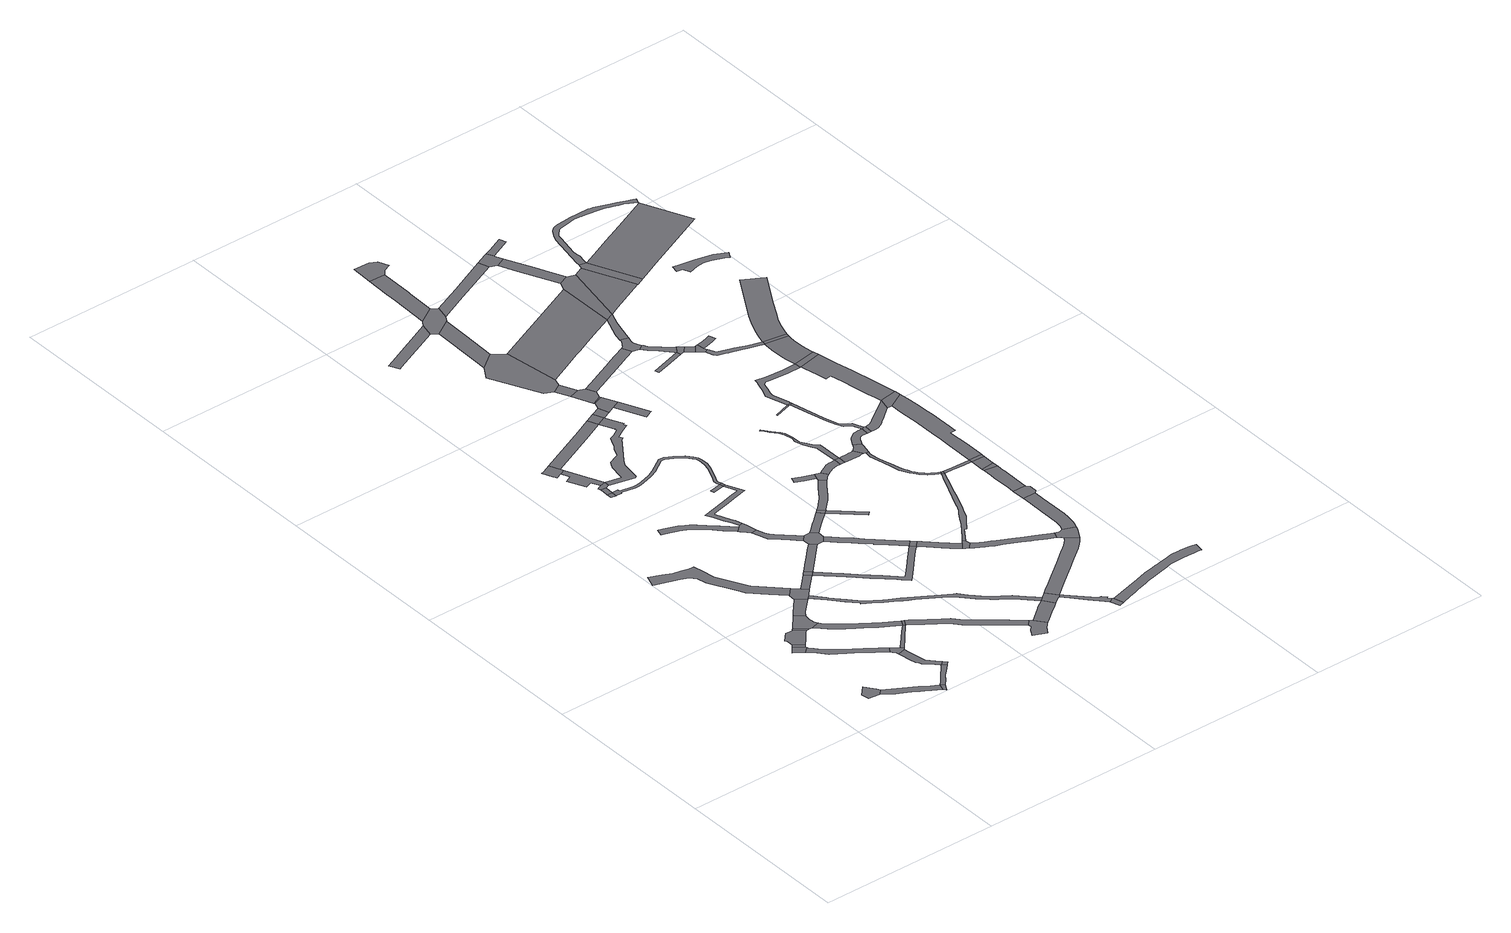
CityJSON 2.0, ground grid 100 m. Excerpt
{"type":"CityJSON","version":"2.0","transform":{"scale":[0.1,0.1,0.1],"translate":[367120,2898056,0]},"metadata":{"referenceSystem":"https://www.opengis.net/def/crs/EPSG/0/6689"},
"CityObjects":{
"road1":{"type":"Road","attributes":{"function":"9020","RoadStructureAttribute.sectionType":"9"},"geometry":[{"type":"MultiSurface","lod":"1","boundaries":[[[0,1,2,3,4,5]]]}]},
"road2":{"type":"Road","attributes":{"function":"9020","RoadStructureAttribute.sectionType":"9"},"geometry":[{"type":"MultiSurface","lod":"1","boundaries":[[[6,7,8,9,10,11]]]}]},
"road3":{"type":"Road","attributes":{"function":"9020","RoadStructureAttribute.sectionType":"1"},"geometry":[{"type":"MultiSurface","lod":"1","boundaries":[[[12,13,14,15,16,17,18,19,20,21,22,23,24,0,5]]]}]},
"road4":{"type":"Road","attributes":{"function":"9020","RoadStructureAttribute.sectionType":"1"},"geometry":[{"type":"MultiSurface","lod":"1","boundaries":[[[25,9,8,26]]]}]},
"road5":{"type":"Road","attributes":{"function":"9020","RoadStructureAttribute.sectionType":"9"},"geometry":[{"type":"MultiSurface","lod":"1","boundaries":[[[27,28,29,30,31,32,33,34,35,25,26]]]}]},
"road6":{"type":"Road","attributes":{"function":"9020","RoadStructureAttribute.sectionType":"1"},"geometry":[{"type":"MultiSurface","lod":"1","boundaries":[[[36,37,38,39,40,41,42,43,44,45,7,6,46,47,48,49,50,51,52,53,54]]]}]},
"road7":{"type":"Road","attributes":{"function":"9020","RoadStructureAttribute.sectionType":"9"},"geometry":[{"type":"MultiSurface","lod":"1","boundaries":[[[55,56,57,20,19]]]}]},
"road8":{"type":"Road","attributes":{"function":"9020","RoadStructureAttribute.sectionType":"1"},"geometry":[{"type":"MultiSurface","lod":"1","boundaries":[[[58,31,30,59,60,61]]]}]},
"road9":{"type":"Road","attributes":{"function":"9020","RoadStructureAttribute.sectionType":"9"},"geometry":[{"type":"MultiSurface","lod":"1","boundaries":[[[62,63,64,65,66,67,68,69,58,61,70,71,72,73]]]}]},
"road10":{"type":"Road","attributes":{"function":"9020","RoadStructureAttribute.sectionType":"1"},"geometry":[{"type":"MultiSurface","lod":"1","boundaries":[[[74,75,76,77,78,79,57,56,80,81,82,83]]]}]},
"road11":{"type":"Road","attributes":{"function":"9020","RoadStructureAttribute.sectionType":"1"},"geometry":[{"type":"MultiSurface","lod":"1","boundaries":[[[84,85,86,87,88,89,90,91,92,93,94,95,96,97,98,99,100,101,102,103]]]}]},
"road12":{"type":"Road","attributes":{"function":"9020","RoadStructureAttribute.sectionType":"9"},"geometry":[{"type":"MultiSurface","lod":"1","boundaries":[[[104,105,106,107,108,54,53,109,110,111]]]}]},
"road13":{"type":"Road","attributes":{"function":"9020","RoadStructureAttribute.sectionType":"1"},"geometry":[{"type":"MultiSurface","lod":"1","boundaries":[[[75,112,113,114,115,116,117,104,111,118,119,120,121,122,123,124,125]]]}]},
"road14":{"type":"Road","attributes":{"function":"9020","RoadStructureAttribute.sectionType":"1"},"geometry":[{"type":"MultiSurface","lod":"1","boundaries":[[[126,127,128,69,68,129,130]]]}]},
"road15":{"type":"Road","attributes":{"function":"9020","RoadStructureAttribute.sectionType":"9"},"geometry":[{"type":"MultiSurface","lod":"1","boundaries":[[[131,112,75,74]]]}]},
"road16":{"type":"Road","attributes":{"function":"9020","RoadStructureAttribute.sectionType":"1"},"geometry":[{"type":"MultiSurface","lod":"1","boundaries":[[[132,133,134,135,136,137,138,139,140,141,142,143,144,145,146,147,148,73,72,149,150,151,152,153,154,155,156,157,158,159,160,161]]]}]},
"road17":{"type":"Road","attributes":{"function":"9020","RoadStructureAttribute.sectionType":"1"},"geometry":[{"type":"MultiSurface","lod":"1","boundaries":[[[132,162,163,164,106,105,165,166]]]}]},
"road18":{"type":"Road","attributes":{"function":"9020","RoadStructureAttribute.sectionType":"9"},"geometry":[{"type":"MultiSurface","lod":"1","boundaries":[[[167,168,169,170,171,172,93,92,173,126,130,174]]]}]},
"road19":{"type":"Road","attributes":{"function":"9020","RoadStructureAttribute.sectionType":"9"},"geometry":[{"type":"MultiSurface","lod":"1","boundaries":[[[133,132,166,175]]]}]},
"road20":{"type":"Road","attributes":{"function":"9020","RoadStructureAttribute.sectionType":"1"},"geometry":[{"type":"MultiSurface","lod":"1","boundaries":[[[176,171,170,177,178,179]]]}]},
"road21":{"type":"Road","attributes":{"function":"9020","RoadStructureAttribute.sectionType":"9"},"geometry":[{"type":"MultiSurface","lod":"1","boundaries":[[[178,180,181,182,179]]]}]},
"road22":{"type":"Road","attributes":{"function":"9020","RoadStructureAttribute.sectionType":"1"},"geometry":[{"type":"MultiSurface","lod":"1","boundaries":[[[183,184,185,186,187,188,189,190,191,192,193,194,195,196,197,198,199,200,201,202,203,204,205]]]}]},
"road23":{"type":"Road","attributes":{"function":"9020","RoadStructureAttribute.sectionType":"9"},"geometry":[{"type":"MultiSurface","lod":"1","boundaries":[[[206,207,208,209]]]}]},
"road24":{"type":"Road","attributes":{"function":"9020","RoadStructureAttribute.sectionType":"9"},"geometry":[{"type":"MultiSurface","lod":"1","boundaries":[[[210,211,212,213,214,215,216,217,218,219,220]]]}]},
"road25":{"type":"Road","attributes":{"function":"9020","RoadStructureAttribute.sectionType":"1"},"geometry":[{"type":"MultiSurface","lod":"1","boundaries":[[[221,208,207,222,223,224]]]}]},
"road26":{"type":"Road","attributes":{"function":"9020","RoadStructureAttribute.sectionType":"1"},"geometry":[{"type":"MultiSurface","lod":"1","boundaries":[[[225,226,227,213,212,228,229,230,231,232,233]]]}]},
"road27":{"type":"Road","attributes":{"function":"9020","RoadStructureAttribute.sectionType":"9"},"geometry":[{"type":"MultiSurface","lod":"1","boundaries":[[[223,234,235,236,233,232,237,224]]]}]},
"road28":{"type":"Road","attributes":{"function":"9020","RoadStructureAttribute.sectionType":"1"},"geometry":[{"type":"MultiSurface","lod":"1","boundaries":[[[166,238,239,240,241,242,243,244,245,246,247,248,249,250,251,252,253,254,255,256,257,258,259,260,175]]]}]},
"road29":{"type":"Road","attributes":{"function":"9020","RoadStructureAttribute.sectionType":"1"},"geometry":[{"type":"MultiSurface","lod":"1","boundaries":[[[261,262,263,264,181,180,265,266,267,268,269,270]]]}]},
"road30":{"type":"Road","attributes":{"function":"9020","RoadStructureAttribute.sectionType":"9"},"geometry":[{"type":"MultiSurface","lod":"1","boundaries":[[[204,271,272,273,274,275,276,277,278,205]]]}]},
"road31":{"type":"Road","attributes":{"function":"9020","RoadStructureAttribute.sectionType":"1"},"geometry":[{"type":"MultiSurface","lod":"1","boundaries":[[[279,280,281,282,283,284,285,286,287,288,289,290,291,292,293,294,295,296,297,298,299,300,301,302,303,168,167,304,305,306,307,308,309,310,311,312,313,314,315,316,317,318,319,320,321,322,323,324,325,326,327,328,329,330,331,332]]]}]},
"road32":{"type":"Road","attributes":{"function":"9020","RoadStructureAttribute.sectionType":"1"},"geometry":[{"type":"MultiSurface","lod":"1","boundaries":[[[333,334,335,336,337,338,274,273,339,340,341,342,343,344,345,346]]]}]},
"road33":{"type":"Road","attributes":{"function":"9020","RoadStructureAttribute.sectionType":"1"},"geometry":[{"type":"MultiSurface","lod":"1","boundaries":[[[347,348,349,350,351,352,353,354,355,356,180,178,357,358,359,360,361,362,363,364,365,366,367,368,369,370,371,372,373]]]}]},
"road34":{"type":"Road","attributes":{"function":"9020","RoadStructureAttribute.sectionType":"1"},"geometry":[{"type":"MultiSurface","lod":"1","boundaries":[[[374,375,376,377,378,379,380,381,382,383,384,385,386,387,388,389,390,391,392,393,394,395,396,207,206,397,398,399,400,401,402,403,404,405,406,407,408,409,410,411,412,413,414,415,416,417,418,419,420,421,422,423]]]}]},
"road35":{"type":"Road","attributes":{"function":"9020","RoadStructureAttribute.sectionType":"9"},"geometry":[{"type":"MultiSurface","lod":"1","boundaries":[[[424,425,426,427,428,429,249,248,430,431,432,433,434,435,436,437]]]}]},
"road36":{"type":"Road","attributes":{"function":"9020","RoadStructureAttribute.sectionType":"1"},"geometry":[{"type":"MultiSurface","lod":"1","boundaries":[[[438,439,440,441,442,443,444,445,446,447,277,276,448,449,450,451,452,453,454,455,456,457]]]}]},
"road37":{"type":"Road","attributes":{"function":"9020","RoadStructureAttribute.sectionType":"1"},"geometry":[{"type":"MultiSurface","lod":"1","boundaries":[[[458,459,460,461,216,215,462,463,464,465]]]}]},
"road38":{"type":"Road","attributes":{"function":"9020","RoadStructureAttribute.sectionType":"9"},"geometry":[{"type":"MultiSurface","lod":"1","boundaries":[[[270,269,466,467,468,469,333,346]]]}]},
"road39":{"type":"Road","attributes":{"function":"9020","RoadStructureAttribute.sectionType":"1"},"geometry":[{"type":"MultiSurface","lod":"1","boundaries":[[[470,471,472,473,474,475,476,477,478,479,480,481,482,483,484,485,486,487,488,489,490,491,233,236,492,493,494,495,496,497,498,499,500,501,502,503,504,505,506,507,508,509,510,465]]]}]},
"road40":{"type":"Road","attributes":{"function":"9020","RoadStructureAttribute.sectionType":"9"},"geometry":[{"type":"MultiSurface","lod":"1","boundaries":[[[511,512,513,438,423,514]]]}]},
"road41":{"type":"Road","attributes":{"function":"9020","RoadStructureAttribute.sectionType":"1"},"geometry":[{"type":"MultiSurface","lod":"1","boundaries":[[[468,515,516,517,518,519,520,521,522,523,469]]]}]},
"road42":{"type":"Road","attributes":{"function":"3","RoadStructureAttribute.sectionType":"1"},"geometry":[{"type":"MultiSurface","lod":"1","boundaries":[[[524,525,526,527,331,528,529,530,531,532,429,428]]]}]},
"road43":{"type":"Road","attributes":{"function":"9020","RoadStructureAttribute.sectionType":"1"},"geometry":[{"type":"MultiSurface","lod":"1","boundaries":[[[466,533,534,535,536,537,538,539,372,540,541,542,543,544,545,546,547,467]]]}]},
"road44":{"type":"Road","attributes":{"function":"9020","RoadStructureAttribute.sectionType":"9"},"geometry":[{"type":"MultiSurface","lod":"1","boundaries":[[[374,423,438,457]]]}]},
"road45":{"type":"Road","attributes":{"function":"9020","RoadStructureAttribute.sectionType":"9"},"geometry":[{"type":"MultiSurface","lod":"1","boundaries":[[[548,549,518,517]]]}]},
"road46":{"type":"Road","attributes":{"function":"9020","RoadStructureAttribute.sectionType":"1"},"geometry":[{"type":"MultiSurface","lod":"1","boundaries":[[[550,551,552,553,554,555]]]}]},
"road47":{"type":"Road","attributes":{"function":"9020","RoadStructureAttribute.sectionType":"9"},"geometry":[{"type":"MultiSurface","lod":"1","boundaries":[[[556,332,331,527,557,558,559,560,561]]]}]},
"road48":{"type":"Road","attributes":{"function":"9020","RoadStructureAttribute.sectionType":"9"},"geometry":[{"type":"MultiSurface","lod":"1","boundaries":[[[540,372,371,562]]]}]},
"road49":{"type":"Road","attributes":{"function":"9020","RoadStructureAttribute.sectionType":"9"},"geometry":[{"type":"MultiSurface","lod":"1","boundaries":[[[510,563,458,465]]]}]},
"road50":{"type":"Road","attributes":{"function":"9020","RoadStructureAttribute.sectionType":"9"},"geometry":[{"type":"MultiSurface","lod":"1","boundaries":[[[564,565,566,548,517,567]]]}]},
"road51":{"type":"Road","attributes":{"function":"9020","RoadStructureAttribute.sectionType":"1"},"geometry":[{"type":"MultiSurface","lod":"1","boundaries":[[[568,569,570,563,510]]]}]},
"road52":{"type":"Road","attributes":{"function":"9020","RoadStructureAttribute.sectionType":"1"},"geometry":[{"type":"MultiSurface","lod":"1","boundaries":[[[571,572,573,574,575,576,577,578,579,580,581,582,583,584,585,562,371,586]]]}]},
"road53":{"type":"Road","attributes":{"function":"9020","RoadStructureAttribute.sectionType":"1"},"geometry":[{"type":"MultiSurface","lod":"1","boundaries":[[[548,587,588,589,590,591,592,593,594,595,596,597,598,599,600,601,602,603,549]]]}]},
"road54":{"type":"Road","attributes":{"function":"9020","RoadStructureAttribute.sectionType":"9"},"geometry":[{"type":"MultiSurface","lod":"1","boundaries":[[[604,605,606,607,608,609,610,611]]]}]},
"road55":{"type":"Road","attributes":{"function":"9020","RoadStructureAttribute.sectionType":"1"},"geometry":[{"type":"MultiSurface","lod":"1","boundaries":[[[612,613,614,615,616,617,618,619,560,559,620,621,622,623,624]]]}]},
"road56":{"type":"Road","attributes":{"function":"9020","RoadStructureAttribute.sectionType":"1"},"geometry":[{"type":"MultiSurface","lod":"1","boundaries":[[[625,626,604,611]]]}]},
"road57":{"type":"Road","attributes":{"function":"9020","RoadStructureAttribute.sectionType":"9"},"geometry":[{"type":"MultiSurface","lod":"1","boundaries":[[[627,628,580,579,629,630,631,632]]]}]},
"road58":{"type":"Road","attributes":{"function":"9020","RoadStructureAttribute.sectionType":"9"},"geometry":[{"type":"MultiSurface","lod":"1","boundaries":[[[570,569,633,634,635,636,637,638]]]}]},
"road59":{"type":"Road","attributes":{"function":"9020","RoadStructureAttribute.sectionType":"9"},"geometry":[{"type":"MultiSurface","lod":"1","boundaries":[[[639,640,641,642,626,625]]]}]},
"road60":{"type":"Road","attributes":{"function":"9020","RoadStructureAttribute.sectionType":"1"},"geometry":[{"type":"MultiSurface","lod":"1","boundaries":[[[637,640,639,638]]]}]},
"road61":{"type":"Road","attributes":{"function":"9020","RoadStructureAttribute.sectionType":"9"},"geometry":[{"type":"MultiSurface","lod":"1","boundaries":[[[643,624,623,644,645]]]}]},
"road62":{"type":"Road","attributes":{"function":"9020","RoadStructureAttribute.sectionType":"9"},"geometry":[{"type":"MultiSurface","lod":"1","boundaries":[[[646,647,648,649,650,651]]]}]},
"road63":{"type":"Road","attributes":{"function":"9020","RoadStructureAttribute.sectionType":"1"},"geometry":[{"type":"MultiSurface","lod":"1","boundaries":[[[652,653,608,607,654,655]]]}]},
"road64":{"type":"Road","attributes":{"function":"9020","RoadStructureAttribute.sectionType":"9"},"geometry":[{"type":"MultiSurface","lod":"1","boundaries":[[[635,656,657,658,659,636]]]}]},
"road65":{"type":"Road","attributes":{"function":"9020","RoadStructureAttribute.sectionType":"9"},"geometry":[{"type":"MultiSurface","lod":"1","boundaries":[[[594,593,660,661,662,663,664,646,651]]]}]},
"road66":{"type":"Road","attributes":{"function":"9020","RoadStructureAttribute.sectionType":"9"},"geometry":[{"type":"MultiSurface","lod":"1","boundaries":[[[665,666,667,668,553,552,652,655]]]}]},
"road67":{"type":"Road","attributes":{"function":"3","RoadStructureAttribute.sectionType":"1"},"geometry":[{"type":"MultiSurface","lod":"1","boundaries":[[[560,669,670,671,672,673,674,675,676,677,678,679,680,681,682,683,684,685,686,687,688,561]]]}]},
"road68":{"type":"Road","attributes":{"function":"9020","RoadStructureAttribute.sectionType":"1"},"geometry":[{"type":"MultiSurface","lod":"1","boundaries":[[[689,690,691,692,693,694,695,696,697,698,631,630,699,700,701,702,703,704,705,706,707,708,709,710]]]}]},
"road69":{"type":"Road","attributes":{"function":"9020","RoadStructureAttribute.sectionType":"1"},"geometry":[{"type":"MultiSurface","lod":"1","boundaries":[[[711,712,713,714,715,716,717,718,719,664,663,720,721,722,723,724,725,726,727,728,729]]]}]},
"road70":{"type":"Road","attributes":{"function":"9020","RoadStructureAttribute.sectionType":"1"},"geometry":[{"type":"MultiSurface","lod":"1","boundaries":[[[667,730,731,732,733,734,735,736,668]]]}]},
"road71":{"type":"Road","attributes":{"function":"9020","RoadStructureAttribute.sectionType":"1"},"geometry":[{"type":"MultiSurface","lod":"1","boundaries":[[[737,738,739,740,741,742,743,744,745,746,747,748,749,750,751,627,632,752,753,754,755,756,757,758,759,760,761,762,763]]]}]},
"road72":{"type":"Road","attributes":{"function":"9020","RoadStructureAttribute.sectionType":"9"},"geometry":[{"type":"MultiSurface","lod":"1","boundaries":[[[764,728,727,765,766]]]}]},
"road73":{"type":"Road","attributes":{"function":"9020","RoadStructureAttribute.sectionType":"1"},"geometry":[{"type":"MultiSurface","lod":"1","boundaries":[[[641,767,768,769,770,771,772,773,774,775,776,777,778,779,642]]]}]},
"road74":{"type":"Road","attributes":{"function":"9020","RoadStructureAttribute.sectionType":"1"},"geometry":[{"type":"MultiSurface","lod":"1","boundaries":[[[780,781,782,783,784,785,786,787,788,789,790,791,792,793,794,795,796,797,798,799,800,728,764,801]]]}]},
"road75":{"type":"Road","attributes":{"function":"9020","RoadStructureAttribute.sectionType":"9"},"geometry":[{"type":"MultiSurface","lod":"1","boundaries":[[[802,803,734,733,804,805,806]]]}]},
"road76":{"type":"Road","attributes":{"function":"9020","RoadStructureAttribute.sectionType":"1"},"geometry":[{"type":"MultiSurface","lod":"1","boundaries":[[[764,766,807,808,809,810,811,812,813,814,815,816,817]]]}]},
"road77":{"type":"Road","attributes":{"function":"9020","RoadStructureAttribute.sectionType":"1"},"geometry":[{"type":"MultiSurface","lod":"1","boundaries":[[[818,819,820,821,822,823,824,825,826,827,828,829,830,831,832,833,834,835,836,837,838,839,840,841,842,843,844,845,846,847,848,849,850,851,852,853,643,645]]]}]},
"road78":{"type":"Road","attributes":{"function":"3","RoadStructureAttribute.sectionType":"1"},"geometry":[{"type":"MultiSurface","lod":"1","boundaries":[[[854,606,605,855,856,857,858,859,860,861,862]]]}]},
"road79":{"type":"Road","attributes":{"function":"9020","RoadStructureAttribute.sectionType":"9"},"geometry":[{"type":"MultiSurface","lod":"1","boundaries":[[[863,864,679,678,865,866,867,868,869,870,871,689,710]]]}]},
"road80":{"type":"Road","attributes":{"function":"9020","RoadStructureAttribute.sectionType":"9"},"geometry":[{"type":"MultiSurface","lod":"1","boundaries":[[[872,873,874,875,876,877,810,809,878,879,880,881,882,883,884]]]}]},
"road81":{"type":"Road","attributes":{"function":"9020","RoadStructureAttribute.sectionType":"1"},"geometry":[{"type":"MultiSurface","lod":"1","boundaries":[[[880,885,886,887,888,889,890,891,892,893,894,895,896,897,898,899,900,901,902,903,904,905,906,907,908,909,910,911,912,913,914,915,916,917,918,881]]]}]},
"road82":{"type":"Road","attributes":{"function":"9020","RoadStructureAttribute.sectionType":"1"},"geometry":[{"type":"MultiSurface","lod":"1","boundaries":[[[919,920,921,922,923,924,666,665]]]}]},
"road83":{"type":"Road","attributes":{"function":"9020","RoadStructureAttribute.sectionType":"9"},"geometry":[{"type":"MultiSurface","lod":"1","boundaries":[[[925,902,901,737,763]]]}]},
"road84":{"type":"Road","attributes":{"function":"9020","RoadStructureAttribute.sectionType":"9"},"geometry":[{"type":"MultiSurface","lod":"1","boundaries":[[[926,927,928,929,930]]]}]},
"road85":{"type":"Road","attributes":{"function":"9020","RoadStructureAttribute.sectionType":"1"},"geometry":[{"type":"MultiSurface","lod":"1","boundaries":[[[931,932,933,934,935,936,937,938,939,940,941,942,943,944,884,883,945,946,947,948,949,950,951,952,953,954,955]]]}]},
"road86":{"type":"Road","attributes":{"function":"3","RoadStructureAttribute.sectionType":"1"},"geometry":[{"type":"MultiSurface","lod":"1","boundaries":[[[956,957,958,959,960,961,962,963,869,868,964,965,966,967,968,969,970,971]]]}]},
"road87":{"type":"Road","attributes":{"function":"9020","RoadStructureAttribute.sectionType":"9"},"geometry":[{"type":"MultiSurface","lod":"1","boundaries":[[[972,973,974,975,976,977,978]]]}]},
"road88":{"type":"Road","attributes":{"function":"9020","RoadStructureAttribute.sectionType":"9"},"geometry":[{"type":"MultiSurface","lod":"1","boundaries":[[[979,980,981,773,772,982,983,984,985,986,987,988,989,990]]]}]},
"road89":{"type":"Road","attributes":{"function":"9020","RoadStructureAttribute.sectionType":"9"},"geometry":[{"type":"MultiSurface","lod":"1","boundaries":[[[991,992,993,994,926,930]]]}]},
"road90":{"type":"Road","attributes":{"function":"9020","RoadStructureAttribute.sectionType":"1"},"geometry":[{"type":"MultiSurface","lod":"1","boundaries":[[[995,996,997,998,999,993,992,1000,1001,1002,1003,1004,1005,955]]]}]},
"road91":{"type":"Road","attributes":{"function":"9020","RoadStructureAttribute.sectionType":"1"},"geometry":[{"type":"MultiSurface","lod":"1","boundaries":[[[1006,1007,1008,1009,925,763,1010,1011,1012,1013,1014]]]}]},
"road92":{"type":"Road","attributes":{"function":"9020","RoadStructureAttribute.sectionType":"1"},"geometry":[{"type":"MultiSurface","lod":"1","boundaries":[[[1015,1016,1017,978,1018,1019,1020,1021,1022,1023,983,982]]]}]},
"road93":{"type":"Road","attributes":{"function":"9020","RoadStructureAttribute.sectionType":"9"},"geometry":[{"type":"MultiSurface","lod":"1","boundaries":[[[954,1024,1025,995,955]]]}]},
"road94":{"type":"Road","attributes":{"function":"9020","RoadStructureAttribute.sectionType":"9"},"geometry":[{"type":"MultiSurface","lod":"1","boundaries":[[[1026,1027,1028,1029,1030,956,971]]]}]},
"road95":{"type":"Road","attributes":{"function":"9020","RoadStructureAttribute.sectionType":"1"},"geometry":[{"type":"MultiSurface","lod":"1","boundaries":[[[1031,1032,1033,1034,1035,1036,861,1037,1038,1039,979,990]]]}]},
"road96":{"type":"Road","attributes":{"function":"3","RoadStructureAttribute.sectionType":"1"},"geometry":[{"type":"MultiSurface","lod":"1","boundaries":[[[1040,1041,1042,1029,1028,1043,1044,1045,1046,1047,1048]]]}]},
"road97":{"type":"Road","attributes":{"function":"9020","RoadStructureAttribute.sectionType":"9"},"geometry":[{"type":"MultiSurface","lod":"1","boundaries":[[[977,1049,1050,1018,978]]]}]},
"road98":{"type":"Road","attributes":{"function":"9020","RoadStructureAttribute.sectionType":"9"},"geometry":[{"type":"MultiSurface","lod":"1","boundaries":[[[1051,1048,1047,1052]]]}]},
"road99":{"type":"Road","attributes":{"function":"9020","RoadStructureAttribute.sectionType":"1"},"geometry":[{"type":"MultiSurface","lod":"1","boundaries":[[[1050,1049,1053,1054,1055]]]}]},
"road100":{"type":"Road","attributes":{"function":"3","RoadStructureAttribute.sectionType":"1"},"geometry":[{"type":"MultiSurface","lod":"1","boundaries":[[[1056,1051,1052,1057,1058,1059,1014]]]}]},
"road101":{"type":"Road","attributes":{"function":"9020","RoadStructureAttribute.sectionType":"1"},"geometry":[{"type":"MultiSurface","lod":"1","boundaries":[[[994,1060,1061,1062,1063,1064,1065,1066,1067,1068,1069,1070,1071,1072,1073,1074,1075,1076,1077,1078,1079,1080,1081,926]]]}]},
"road102":{"type":"Road","attributes":{"function":"9020","RoadStructureAttribute.sectionType":"9"},"geometry":[{"type":"MultiSurface","lod":"1","boundaries":[[[1014,1059,1082,1006]]]}]},
"road103":{"type":"Road","attributes":{"function":"9020","RoadStructureAttribute.sectionType":"9"},"geometry":[{"type":"MultiSurface","lod":"1","boundaries":[[[1083,1055,1054,1084,1085,1086]]]}]},
"road104":{"type":"Road","attributes":{"function":"9020","RoadStructureAttribute.sectionType":"1"},"geometry":[{"type":"MultiSurface","lod":"1","boundaries":[[[1087,1088,1089,1090,1091,1092,1093,1094,1095,1096,1097,1098,1099,1100,1101,1102,1103,1104,1105,1106,1107,1025,1024]]]}]},
"road105":{"type":"Road","attributes":{"function":"9020","RoadStructureAttribute.sectionType":"9"},"geometry":[{"type":"MultiSurface","lod":"1","boundaries":[[[1108,1109,1110,922,921,1111,1112,1113]]]}]},
"road106":{"type":"Road","attributes":{"function":"9020","RoadStructureAttribute.sectionType":"9"},"geometry":[{"type":"MultiSurface","lod":"1","boundaries":[[[1114,1115,1116,862,861,1036]]]}]},
"road107":{"type":"Road","attributes":{"function":"9020","RoadStructureAttribute.sectionType":"9"},"geometry":[{"type":"MultiSurface","lod":"1","boundaries":[[[1117,1118,1119,1120,1121,1122,1083,1086]]]}]},
"road108":{"type":"Road","attributes":{"function":"9020","RoadStructureAttribute.sectionType":"1"},"geometry":[{"type":"MultiSurface","lod":"1","boundaries":[[[1111,1123,1116,1115,1124,1125,1126,1112]]]}]},
"road109":{"type":"Road","attributes":{"function":"3","RoadStructureAttribute.sectionType":"1"},"geometry":[{"type":"MultiSurface","lod":"1","boundaries":[[[1127,1128,1129,1130,1131,1132,1133,1134,1135,1136,1006,1082,1137,1138,1139,1140,1141,1142,1143,1144,1145,1146]]]}]},
"road110":{"type":"Road","attributes":{"function":"9020","RoadStructureAttribute.sectionType":"1"},"geometry":[{"type":"MultiSurface","lod":"1","boundaries":[[[1147,1148,1149,1150,1151,1152,1153,1154,1155,1156,1085,1084,1157,1158,1159,1160,1161,1162,1163,1164,1165,1166]]]}]},
"road111":{"type":"Road","attributes":{"function":"9020","RoadStructureAttribute.sectionType":"9"},"geometry":[{"type":"MultiSurface","lod":"1","boundaries":[[[1108,1167,1168,1169,1109]]]}]},
"road112":{"type":"Road","attributes":{"function":"9020","RoadStructureAttribute.sectionType":"9"},"geometry":[{"type":"MultiSurface","lod":"1","boundaries":[[[1170,1099,1098,1127,1146]]]}]},
"road113":{"type":"Road","attributes":{"function":"9020","RoadStructureAttribute.sectionType":"9"},"geometry":[{"type":"MultiSurface","lod":"1","boundaries":[[[1171,1114,1036,1172,1173,1174,1175]]]}]},
"road114":{"type":"Road","attributes":{"function":"3","RoadStructureAttribute.sectionType":"1"},"geometry":[{"type":"MultiSurface","lod":"1","boundaries":[[[1170,1176,1177,1178,1179,1180,1181,1182,1183,1184,1185,1186,1187,1188,1189,1190,1191,1099]]]}]},
"road115":{"type":"Road","attributes":{"function":"9020","RoadStructureAttribute.sectionType":"9"},"geometry":[{"type":"MultiSurface","lod":"1","boundaries":[[[1192,1071,1070,1182,1181]]]}]},
"road116":{"type":"Road","attributes":{"function":"3","RoadStructureAttribute.sectionType":"1"},"geometry":[{"type":"MultiSurface","lod":"1","boundaries":[[[1071,1192,1193,1194,1195,1196,1197,1198,1147,1199,1200,1201,1202,1203,1204,1205,1206]]]}]},
"road117":{"type":"Road","attributes":{"function":"9020","RoadStructureAttribute.sectionType":"9"},"geometry":[{"type":"MultiSurface","lod":"1","boundaries":[[[1148,1147,1198,1207]]]}]},
"road118":{"type":"Road","attributes":{"function":"9020","RoadStructureAttribute.sectionType":"9"},"geometry":[{"type":"MultiSurface","lod":"1","boundaries":[[[1208,1209,1210,1175,1174,1211,1212]]]}]},
"road119":{"type":"Road","attributes":{"function":"3","RoadStructureAttribute.sectionType":"1"},"geometry":[{"type":"MultiSurface","lod":"1","boundaries":[[[1148,1207,1213,1214,1215,1216,1217,1218,1219,1220,1221,1222,1223,1224,1225,1226]]]}]},
"road120":{"type":"Road","attributes":{"function":"9020","RoadStructureAttribute.sectionType":"1"},"geometry":[{"type":"MultiSurface","lod":"1","boundaries":[[[1227,1228,1229,1230,1231,1232,1233,1234,1235,1236,1237,1238,1239,1240,1241,1242,1243,1244,1245,1246,1247,1248,1249,1210,1209,1250,1251,1252,1253,1254,1255,1256,1257,1258,1259,1260,1261,1262,1263,1264,1265,1266,1267,1268,1269,1270,1271,1272,1273,1274,1275,1276,1277,1278,1279,1280,1281]]]}]},
"road121":{"type":"Road","attributes":{"function":"3","RoadStructureAttribute.sectionType":"1"},"geometry":[{"type":"MultiSurface","lod":"1","boundaries":[[[1211,1282,1283,1284,1285,1286,1287,1288,1289,1290,1212]]]}]},
"road122":{"type":"Road","attributes":{"function":"9020","RoadStructureAttribute.sectionType":"9"},"geometry":[{"type":"MultiSurface","lod":"1","boundaries":[[[1291,1292,1293,1294,1295,1296,1297,1298,1299,1300,1301,1302,1303,1304]]]}]}
},
"vertices":[
[300,204,0],[289,219,0],[251,272,0],[207,227,0],[213,183,0],[274,174,0],
[217,666,0],[249,692,0],[245,697,0],[196,736,0],[177,712,0],[170,703,0],
[317,145,0],[337,130,0],[370,114,0],[423,86,0],[441,74,0],[477,51,0],[487,45,0],[531,17,0],[544,54,0],[507,77,0],[458,108,0],[392,148,0],[347,175,0],
[210,753,0],[257,712,0],
[289,749,0],[326,793,0],[333,798,0],[339,802,0],[287,847,0],[284,843,0],[247,846,0],[203,801,0],[210,793,0],
[512,473,0],[498,483,0],[481,496,0],[453,516,0],[412,547,0],[369,578,0],[318,616,0],[297,636,0],[270,667,0],[252,689,0],[219,664,0],[228,657,0],[248,643,0],[297,583,0],[367,537,0],[427,497,0],[478,457,0],[531,416,0],[551,443,0],
[545,2,0],[566,39,0],[548,55,0],
[296,857,0],[345,804,0],[351,804,0],[357,805,0],
[413,826,0],[409,837,0],[407,846,0],[405,857,0],[406,871,0],[407,882,0],[411,897,0],[366,937,0],[364,804,0],[368,802,0],[372,801,0],[417,817,0],
[677,162,0],[655,180,0],[653,178,0],[637,159,0],[601,117,0],[569,78,0],[591,69,0],[617,102,0],[638,123,0],[675,160,0],
[5,1549,0],[136,1505,0],[178,1490,0],[205,1456,0],[214,1405,0],[292,1257,0],[309,1226,0],[388,1145,0],[454,1077,0],[497,1120,0],[363,1256,0],[361,1257,0],[274,1421,0],[262,1493,0],[253,1546,0],[227,1547,0],[186,1557,0],[144,1567,0],[94,1588,0],[27,1615,0],
[599,388,0],[608,399,0],[593,412,0],[591,413,0],[570,428,0],[540,404,0],[553,388,0],[556,377,0],
[676,199,0],[654,224,0],[620,260,0],[619,262,0],[619,268,0],[604,353,0],[557,371,0],[567,299,0],[573,269,0],[582,257,0],[585,249,0],[589,244,0],[634,201,0],[653,182,0],
[453,1036,0],[377,951,0],[369,941,0],[428,923,0],[504,998,0],
[695,179,0],
[717,547,0],[737,580,0],[707,598,0],[660,627,0],[618,655,0],[596,669,0],[572,687,0],[570,688,0],[567,690,0],[530,717,0],[484,753,0],[480,756,0],[457,773,0],[440,787,0],[431,796,0],[425,804,0],[418,815,0],[403,771,0],[424,750,0],[440,736,0],[465,716,0],[490,697,0],[529,669,0],[547,656,0],[561,646,0],[595,623,0],[619,607,0],[643,592,0],[688,564,0],[714,549,0],
[684,511,0],[647,470,0],[644,467,0],[656,456,0],[729,540,0],
[510,1004,0],[526,1019,0],[528,1021,0],[561,1055,0],[531,1085,0],[529,1087,0],[453,1050,0],[508,1001,0],
[749,573,0],
[575,1128,0],[641,1136,0],[644,1138,0],[614,1168,0],
[662,1157,0],[632,1186,0],[620,1174,0],
[561,1729,0],[514,1775,0],[482,1805,0],[466,1817,0],[455,1826,0],[437,1837,0],[419,1847,0],[406,1853,0],[384,1862,0],[349,1874,0],[315,1885,0],[309,1887,0],[299,1849,0],[320,1843,0],[397,1815,0],[401,1813,0],[419,1802,0],[442,1788,0],[463,1772,0],[495,1744,0],[549,1688,0],[597,1639,0],[626,1667,0],
[337,2231,0],[337,2264,0],[309,2265,0],[308,2235,0],
[211,2523,0],[241,2536,0],[244,2537,0],[275,2551,0],[268,2565,0],[267,2568,0],[242,2624,0],[198,2605,0],[179,2597,0],[203,2541,0],[205,2538,0],
[310,2295,0],[338,2267,0],[339,2312,0],[311,2316,0],
[335,2417,0],[333,2420,0],[311,2469,0],[265,2489,0],[230,2472,0],[274,2376,0],[310,2391,0],[332,2343,0],[365,2352,0],
[346,2315,0],[356,2321,0],[363,2320,0],[304,2329,0],
[731,538,0],[804,487,0],[818,478,0],[852,453,0],[901,418,0],[940,372,0],[973,345,0],[1009,316,0],[1072,262,0],[1152,196,0],[1181,172,0],[1207,201,0],[1185,220,0],[1178,226,0],[1137,262,0],[1075,312,0],[1013,364,0],[973,396,0],[931,446,0],[860,496,0],[841,510,0],[777,556,0],[768,562,0],
[756,1310,0],[698,1252,0],[692,1247,0],[669,1223,0],[665,1159,0],[699,1194,0],[753,1249,0],[756,1252,0],[824,1320,0],[793,1347,0],
[605,1631,0],[630,1606,0],[642,1590,0],[675,1596,0],[663,1654,0],[656,1678,0],[637,1673,0],[629,1667,0],
[1354,330,0],[1321,364,0],[1276,408,0],[1239,433,0],[1233,437,0],[1197,464,0],[1170,486,0],[1157,500,0],[1138,520,0],[1127,533,0],[1081,588,0],[1070,594,0],[1020,625,0],[963,659,0],[910,691,0],[852,726,0],[802,754,0],[752,781,0],[740,791,0],[695,827,0],[680,843,0],[646,881,0],[605,926,0],[587,946,0],[580,954,0],[572,933,0],[630,869,0],[677,817,0],[679,815,0],[675,810,0],[719,782,0],[768,750,0],[808,725,0],[847,700,0],[869,686,0],[899,676,0],[954,640,0],[1009,606,0],[1052,577,0],[1056,575,0],[1091,536,0],[1124,498,0],[1150,474,0],[1176,451,0],[1191,438,0],[1208,425,0],[1225,413,0],[1235,405,0],[1267,380,0],[1310,335,0],[1334,311,0],[1354,291,0],[1356,289,0],[1377,307,0],
[819,1414,0],[792,1441,0],[750,1481,0],[717,1514,0],[700,1532,0],[687,1551,0],[656,1553,0],[667,1518,0],[670,1503,0],[687,1486,0],[718,1457,0],[727,1449,0],[769,1408,0],[793,1385,0],
[1088,964,0],[1036,908,0],[979,848,0],[953,874,0],[900,926,0],[861,965,0],[816,1007,0],[767,1055,0],[727,1094,0],[665,1155,0],[646,1136,0],[685,1098,0],[730,1056,0],[796,991,0],[843,945,0],[895,896,0],[936,856,0],[952,840,0],[985,808,0],[1025,850,0],[1075,902,0],[1103,932,0],[1149,981,0],[1175,1008,0],[1177,1010,0],[1153,1033,0],[1151,1031,0],
[789,1997,0],[784,2016,0],[784,2027,0],[793,2046,0],[830,2127,0],[839,2166,0],[840,2204,0],[836,2228,0],[822,2248,0],[797,2277,0],[772,2297,0],[749,2311,0],[710,2333,0],[697,2336,0],[680,2335,0],[597,2282,0],[561,2264,0],[500,2245,0],[474,2240,0],[450,2240,0],[375,2253,0],[372,2263,0],[340,2264,0],[340,2231,0],[368,2231,0],[368,2235,0],[370,2235,0],[370,2237,0],[373,2238,0],[449,2225,0],[475,2225,0],[504,2231,0],[566,2250,0],[604,2268,0],[685,2320,0],[696,2321,0],[704,2319,0],[741,2298,0],[763,2285,0],[786,2266,0],[810,2239,0],[821,2222,0],[825,2203,0],[824,2168,0],[816,2132,0],[780,2052,0],[768,2030,0],[768,2014,0],[774,1995,0],[775,1993,0],
[1223,79,0],[1230,90,0],[1236,99,0],[1254,118,0],[1267,130,0],[1223,187,0],[1187,155,0],[1186,154,0],[1163,129,0],[1156,119,0],[1150,109,0],[1145,101,0],[1143,96,0],[1212,62,0],
[781,1971,0],[782,1968,0],[809,1905,0],[808,1901,0],[764,1890,0],[693,1872,0],[562,1840,0],[580,1802,0],[602,1751,0],[621,1711,0],[646,1716,0],[636,1738,0],[615,1786,0],[602,1816,0],[606,1823,0],[699,1846,0],[771,1864,0],[837,1880,0],[798,1966,0],[795,1975,0],
[618,2795,0],[529,2754,0],[339,2668,0],[335,2666,0],[360,2611,0],[394,2626,0],[542,2693,0],[643,2740,0],
[861,1320,0],[887,1350,0],[888,1387,0],[857,1416,0],
[646,2731,0],[676,2662,0],[681,2665,0],[682,2660,0],[678,2658,0],[682,2651,0],[677,2648,0],[641,2626,0],[624,2618,0],[615,2614,0],[604,2595,0],[594,2575,0],[585,2553,0],[570,2533,0],[548,2486,0],[532,2480,0],[491,2462,0],[482,2447,0],[470,2427,0],[470,2426,0],[455,2346,0],[452,2332,0],[499,2288,0],[509,2295,0],[528,2404,0],[549,2436,0],[575,2473,0],[600,2507,0],[626,2544,0],[648,2574,0],[652,2575,0],[661,2580,0],[651,2599,0],[705,2632,0],[741,2648,0],[733,2666,0],[741,2670,0],[732,2689,0],[700,2756,0],[698,2762,0],[697,2764,0],
[709,1978,0],[713,1958,0],[778,1970,0],[772,1992,0],
[946,1438,0],[1010,1493,0],[1012,1494,0],[986,1526,0],[978,1519,0],[955,1500,0],[931,1479,0],[909,1460,0],[881,1436,0],
[1292,150,0],[1334,182,0],[1377,215,0],[1399,231,0],[1353,287,0],[1335,274,0],[1333,273,0],[1315,260,0],[1294,243,0],
[910,1271,0],[932,1250,0],[981,1202,0],[1032,1152,0],[1033,1150,0],[1085,1100,0],[1151,1035,0],[1182,1063,0],[1172,1073,0],[1132,1112,0],[1097,1146,0],[1062,1180,0],[1025,1215,0],[991,1249,0],[966,1274,0],
[1032,1512,0],[1000,1538,0],
[199,3688,0],[211,3694,0],[491,3819,0],[509,3893,0],[212,3760,0],[174,3742,0],
[1380,308,0],[1435,258,0],[1440,261,0],[1442,258,0],[1453,272,0],[1408,330,0],
[1206,1040,0],
[672,2819,0],
[1167,1352,0],[1184,1371,0],[1034,1510,0],[1015,1492,0],
[700,2765,0],[743,2785,0],[723,2843,0],
[1213,975,0],[1239,949,0],[1264,925,0],[1281,908,0],[1294,896,0],[1295,895,0],[1310,882,0],[1331,866,0],[1337,860,0],[1362,891,0],[1341,908,0],[1323,925,0],[1317,931,0],[1278,969,0],[1222,1024,0],[1179,1008,0],
[1034,1514,0],[1052,1531,0],[1094,1571,0],[1117,1602,0],[1164,1665,0],[1179,1683,0],[1190,1697,0],[1162,1726,0],[1146,1709,0],[1131,1689,0],[1119,1673,0],[1099,1645,0],[1073,1611,0],[1067,1604,0],[1054,1590,0],[1032,1568,0],[1015,1551,0],
[700,3112,0],[714,3154,0],[673,3464,0],[606,3511,0],[515,3442,0],[470,3372,0],[601,3101,0],[648,3081,0],
[1615,109,0],[1620,114,0],[1599,137,0],[1584,137,0],[1557,165,0],[1511,213,0],[1466,258,0],[1455,270,0],[1477,219,0],[1534,153,0],[1588,92,0],[1604,74,0],[1628,92,0],
[684,3002,0],[741,3018,0],
[1374,906,0],[1363,893,0],[1350,850,0],[1365,840,0],[1392,871,0],[1388,895,0],
[760,2793,0],[783,2803,0],[786,2805,0],[829,2824,0],[792,2906,0],[738,2882,0],
[734,2890,0],[788,2915,0],[803,2954,0],[779,3005,0],
[1633,85,0],[1622,21,0],[1651,31,0],
[1177,1775,0],[1119,1797,0],[1072,1816,0],[1059,1783,0],[1106,1764,0],[1164,1741,0],
[526,3796,0],[517,3524,0],[614,3713,0],[617,3852,0],
[824,2720,0],[859,2644,0],[895,2661,0],[901,2664,0],
[1199,1706,0],[1208,1715,0],[1218,1723,0],[1230,1732,0],[1206,1764,0],
[638,3885,0],[655,3957,0],[622,3981,0],[530,3925,0],
[1527,330,0],[1586,376,0],[1633,412,0],[1692,457,0],[1739,494,0],[1764,513,0],[1786,533,0],[1788,535,0],[1807,553,0],[1824,575,0],[1768,621,0],[1755,604,0],[1741,589,0],[1726,574,0],[1709,560,0],[1680,539,0],[1610,485,0],[1522,418,0],[1470,377,0],[1427,345,0],
[1756,681,0],[1742,687,0],[1706,706,0],[1673,722,0],[1627,745,0],[1573,772,0],[1506,806,0],[1481,819,0],[1453,833,0],[1411,858,0],[1386,826,0],[1407,813,0],[1430,800,0],[1444,792,0],[1472,777,0],[1506,761,0],[1587,722,0],[1629,701,0],[1639,696,0],[1641,695,0],[1701,665,0],[1741,646,0],
[1306,1803,0],[1291,1802,0],[1280,1800,0],[1269,1797,0],[1257,1792,0],[1241,1784,0],[1228,1777,0],[1221,1773,0],[1213,1768,0],[1242,1739,0],[1247,1742,0],[1256,1746,0],[1271,1753,0],[1284,1758,0],[1289,1759,0],[1304,1761,0],[1324,1760,0],[1325,1805,0],[1322,1804,0],
[627,4137,0],[627,4146,0],[627,4150,0],[632,4334,0],[543,4337,0],[538,4203,0],[537,4139,0],
[1648,1398,0],[1647,1396,0],[1634,1366,0],[1593,1276,0],[1577,1242,0],[1566,1217,0],[1538,1150,0],[1531,1133,0],[1529,1129,0],[1521,1113,0],[1507,1093,0],[1473,1040,0],[1472,1038,0],[1434,981,0],[1389,925,0],[1444,975,0],[1454,969,0],[1494,1023,0],[1517,1051,0],[1541,1102,0],[1552,1123,0],[1560,1140,0],[1584,1202,0],[1600,1242,0],[1616,1283,0],[1641,1343,0],[1662,1392,0],
[1353,1805,0],[1337,1760,0],[1352,1760,0],
[859,2979,0],[915,3004,0],[996,3040,0],[1060,3068,0],[1087,3080,0],[1145,3106,0],[1122,3157,0],[1064,3131,0],[1057,3128,0],[1018,3111,0],[968,3088,0],[893,3055,0],[863,3041,0],
[1352,1945,0],[1338,1957,0],[1329,1964,0],[1290,2026,0],[1287,2074,0],[1281,2124,0],[1269,2146,0],[1240,2181,0],[1208,2220,0],[1200,2214,0],[1217,2195,0],[1231,2177,0],[1261,2142,0],[1274,2116,0],[1280,2069,0],[1274,2043,0],[1290,1997,0],[1305,1960,0],[1322,1932,0],[1323,1861,0],[1325,1808,0],[1353,1808,0],
[637,4459,0],[547,4462,0],[653,4362,0],[696,4381,0],[671,4437,0],
[1440,1758,0],[1453,1760,0],[1469,1761,0],[1440,1811,0],[1438,1810,0],[1432,1807,0],[1424,1806,0],[1416,1805,0],[1399,1805,0],[1367,1805,0],[1356,1805,0],
[1662,35,0],[1732,57,0],[1741,60,0],[1770,69,0],[1835,89,0],[1852,93,0],[1895,104,0],[1969,122,0],[1976,123,0],[2022,134,0],[2099,138,0],[2132,137,0],[2160,135,0],[2166,135,0],[2191,134,0],[2210,131,0],[2219,185,0],[2202,188,0],[2175,191,0],[2161,192,0],[2148,193,0],[2127,194,0],[2123,194,0],[2115,194,0],[2113,194,0],[2087,194,0],[2075,193,0],[2044,187,0],[1986,176,0],[1966,172,0],[1958,170,0],[1940,167,0],[1880,154,0],[1820,138,0],[1757,121,0],[1694,103,0],
[877,3555,0],[796,3191,0],[924,3250,0],[955,3264,0],[1001,3284,0],[1060,3311,0],[1088,3324,0],[1217,3381,0],[1214,3705,0],
[1757,634,0],[1761,631,0],[1836,592,0],[1851,617,0],[1861,636,0],[1869,655,0],[1803,681,0],[1786,675,0],[1778,672,0],
[1469,1841,0],[1465,1835,0],[1464,1832,0],[1459,1826,0],[1452,1819,0],[1445,1813,0],[1474,1762,0],[1477,1760,0],[1478,1757,0],[1492,1754,0],[1506,1811,0],[1509,1827,0],[1472,1847,0],
[1478,1754,0],[1475,1719,0],[1480,1694,0],[1492,1640,0],[1494,1629,0],[1499,1599,0],[1509,1544,0],[1517,1534,0],[1536,1499,0],[1547,1482,0],[1564,1460,0],[1576,1447,0],[1592,1433,0],[1606,1423,0],[1620,1414,0],[1638,1404,0],[1649,1399,0],[1655,1411,0],[1643,1416,0],[1628,1423,0],[1613,1432,0],[1599,1443,0],[1588,1453,0],[1575,1467,0],[1558,1488,0],[1549,1505,0],[1540,1524,0],[1535,1536,0],[1532,1544,0],[1524,1572,0],[1513,1616,0],[1503,1653,0],[1493,1690,0],[1488,1737,0],
[803,3959,0],[841,3975,0],[1057,4071,0],[1037,4129,0],[923,4078,0],[818,4030,0],
[1665,1410,0],
[1439,2295,0],[1436,2295,0],[1347,2268,0],[1349,2260,0],[1441,2288,0],
[1566,1923,0],[1556,1922,0],[1555,1922,0],[1546,1921,0],[1538,1919,0],[1533,1917,0],[1528,1915,0],[1522,1911,0],[1515,1907,0],[1508,1901,0],[1501,1894,0],[1495,1888,0],[1488,1876,0],[1478,1859,0],[1519,1844,0],[1526,1859,0],[1529,1863,0],[1535,1869,0],[1542,1874,0],[1548,1878,0],[1551,1879,0],[1561,1880,0],[1563,1880,0],[1586,1878,0],[1590,1921,0],
[1822,993,0],[1822,941,0],[1822,852,0],[1821,757,0],[1819,740,0],[1814,714,0],[1809,695,0],[1808,693,0],[1877,677,0],[1883,699,0],[1887,723,0],[1890,745,0],[1892,776,0],[1892,851,0],[1893,937,0],[1894,993,0],
[1243,2945,0],[1189,2929,0],[1128,2911,0],[1134,2890,0],[1204,2910,0],[1309,2941,0],[1302,2964,0],
[1158,3214,0],[1158,3198,0],[1134,3162,0],[1182,3095,0],[1212,3115,0],[1201,3132,0],[1198,3141,0],[1193,3155,0],[1193,3167,0],[1195,3177,0],[1198,3187,0],[1202,3202,0],
[1447,2289,0],[1450,2290,0],[1464,2293,0],[1462,2300,0],
[1606,1930,0],[1589,1962,0],[1579,1985,0],[1528,2022,0],[1503,2114,0],[1473,2185,0],[1502,2079,0],[1517,2028,0],[1533,1992,0],[1569,1967,0],[1573,1954,0],
[1822,1401,0],[1819,1401,0],[1723,1405,0],[1680,1408,0],[1713,1388,0],[1722,1388,0],[1773,1385,0],[1819,1382,0],[1822,1382,0],
[1208,3066,0],[1246,3025,0],[1296,2970,0],[1330,3000,0],[1310,3015,0],[1274,3045,0],[1256,3062,0],[1227,3093,0],[1217,3108,0],
[1607,1877,0],[1611,1923,0],
[1908,1009,0],[1909,1049,0],[1894,1070,0],[1822,1070,0],[1822,1010,0],
[1208,3227,0],[1213,3246,0],[1217,3261,0],[1224,3287,0],[1237,3335,0],[1263,3401,0],[1184,3298,0],[1172,3269,0],[1166,3247,0],
[1822,1239,0],[1822,1214,0],[1822,1110,0],[1894,1153,0],[1895,1227,0],[1895,1239,0],[1895,1276,0],[1895,1279,0],[1822,1290,0],
[1333,2948,0],[1359,2978,0],
[1822,1304,0],[1895,1310,0],
[1346,2938,0],[1374,2913,0],[1404,2948,0],
[1822,1379,0],[1895,1313,0],[1895,1318,0],[1896,1381,0],
[1461,2307,0],[1460,2310,0],[1436,2403,0],[1436,2413,0],[1438,2427,0],[1449,2461,0],[1461,2499,0],[1479,2510,0],[1503,2506,0],[1605,2499,0],[1680,2500,0],[1680,2535,0],[1606,2534,0],[1506,2541,0],[1446,2550,0],[1444,2532,0],[1438,2513,0],[1428,2486,0],[1423,2467,0],[1401,2416,0],[1421,2353,0],[1438,2298,0],
[1896,1400,0],
[1418,2951,0],[1410,2883,0],[1433,2893,0],[1425,2910,0],
[1623,1875,0],[1636,1877,0],[1653,1878,0],[1679,1892,0],[1686,1897,0],[1708,1915,0],[1719,1923,0],[1727,1929,0],[1729,1931,0],[1734,1935,0],[1739,1939,0],[1790,1980,0],[1807,2044,0],[1798,2038,0],[1754,2007,0],[1700,1969,0],[1667,1946,0],[1654,1938,0],[1643,1932,0],[1632,1928,0],[1620,1925,0],
[1132,4127,0],[1115,4164,0],[1100,4157,0],[1096,4057,0],[1152,4082,0],[1133,4124,0],
[1333,3761,0],[1291,3776,0],[1233,3752,0],
[1451,2916,0],[1494,2927,0],[1520,2936,0],[1507,2974,0],[1482,2965,0],[1444,2955,0],
[1140,3959,0],[1241,3886,0],[1220,3932,0],[1196,3985,0],
[1817,1977,0],[1820,1910,0],[1823,1832,0],[1824,1814,0],[1825,1789,0],[1824,1686,0],[1824,1616,0],[1823,1553,0],[1822,1474,0],[1822,1404,0],[1896,1415,0],[1898,1521,0],[1893,1633,0],[1923,1633,0],[1923,1674,0],[1923,1812,0],[1922,1837,0],[1918,1920,0],[1913,1982,0],[1908,2026,0],
[1672,2754,0],[1675,2775,0],[1672,2776,0],[1632,2787,0],[1625,2789,0],[1591,2801,0],[1564,2811,0],[1537,2820,0],[1498,2834,0],[1452,2851,0],[1425,2840,0],[1432,2833,0],[1438,2825,0],[1477,2814,0],[1492,2807,0],[1511,2802,0],[1584,2778,0],[1584,2777,0],[1635,2763,0],[1669,2754,0],
[1251,4181,0],[1237,4218,0],[1149,4179,0],
[1904,2061,0],
[1383,3783,0],[1320,3427,0],[1508,3512,0],[1514,3514,0],[1391,3787,0],
[1902,2075,0],[1880,2193,0],[1855,2323,0],[1835,2423,0],[1820,2501,0],[1815,2526,0],[1687,2500,0],[1691,2476,0],[1707,2398,0],[1716,2349,0],[1749,2355,0],[1763,2282,0],[1777,2205,0],[1783,2173,0],[1792,2124,0],[1800,2081,0],
[1808,2560,0],
[1808,2561,0],[1801,2609,0],[1796,2653,0],[1796,2689,0],[1799,2721,0],[1801,2732,0],[1671,2751,0],[1669,2737,0],[1665,2695,0],[1666,2646,0],[1669,2608,0],[1671,2593,0],[1679,2542,0],[1679,2538,0],
[1804,2751,0],
[1435,3805,0],[1435,3807,0],[1397,3814,0],[1560,3535,0],[1437,3805,0],
[1813,2781,0],[1826,2821,0],[1844,2864,0],[1873,2918,0],[1915,2989,0],[2025,3175,0],[1911,3238,0],[1803,3056,0],[1759,2983,0],[1726,2921,0],[1703,2867,0],[1688,2820,0],[1676,2780,0],[1676,2778,0],
[1946,4065,0],[1938,4071,0],[1906,4083,0],[1863,4099,0],[1832,4110,0],[1761,4135,0],[1749,4139,0],[1736,4142,0],[1723,4144,0],[1666,4146,0],[1658,4146,0],[1612,4145,0],[1574,4141,0],[1573,4141,0],[1531,4137,0],[1510,4133,0],[1499,4128,0],[1490,4123,0],[1479,4112,0],[1466,4093,0],[1453,4070,0],[1443,4046,0],[1401,3835,0],[1439,3827,0],[1447,3869,0],[1447,3884,0],[1446,3917,0],[1469,4038,0],[1474,4056,0],[1476,4062,0],[1479,4068,0],[1486,4076,0],[1501,4092,0],[1509,4099,0],[1520,4104,0],[1532,4107,0],[1590,4116,0],[1615,4120,0],[1629,4120,0],[1659,4118,0],[1661,4118,0],[1679,4115,0],[1697,4113,0],[1760,4105,0],[1786,4101,0],[1795,4098,0],[1801,4096,0],[1808,4093,0],[1817,4089,0],[1827,4085,0],[1855,4077,0],[1879,4069,0],[1902,4057,0],[1941,4036,0],[1951,4064,0],
[1619,3562,0],[1692,3595,0],[2062,3762,0],[1942,4030,0],[1817,3974,0],[1707,3925,0],[1626,3890,0],[1539,3851,0],[1443,3808,0],
[1948,3481,0],[1856,3499,0],[1775,3515,0],[1733,3524,0],[1725,3483,0],[1757,3476,0],[1773,3438,0],[1825,3451,0],[1873,3457,0],[1873,3454,0],[1911,3446,0],[1970,3424,0],[1995,3410,0],[2014,3447,0]
]}
